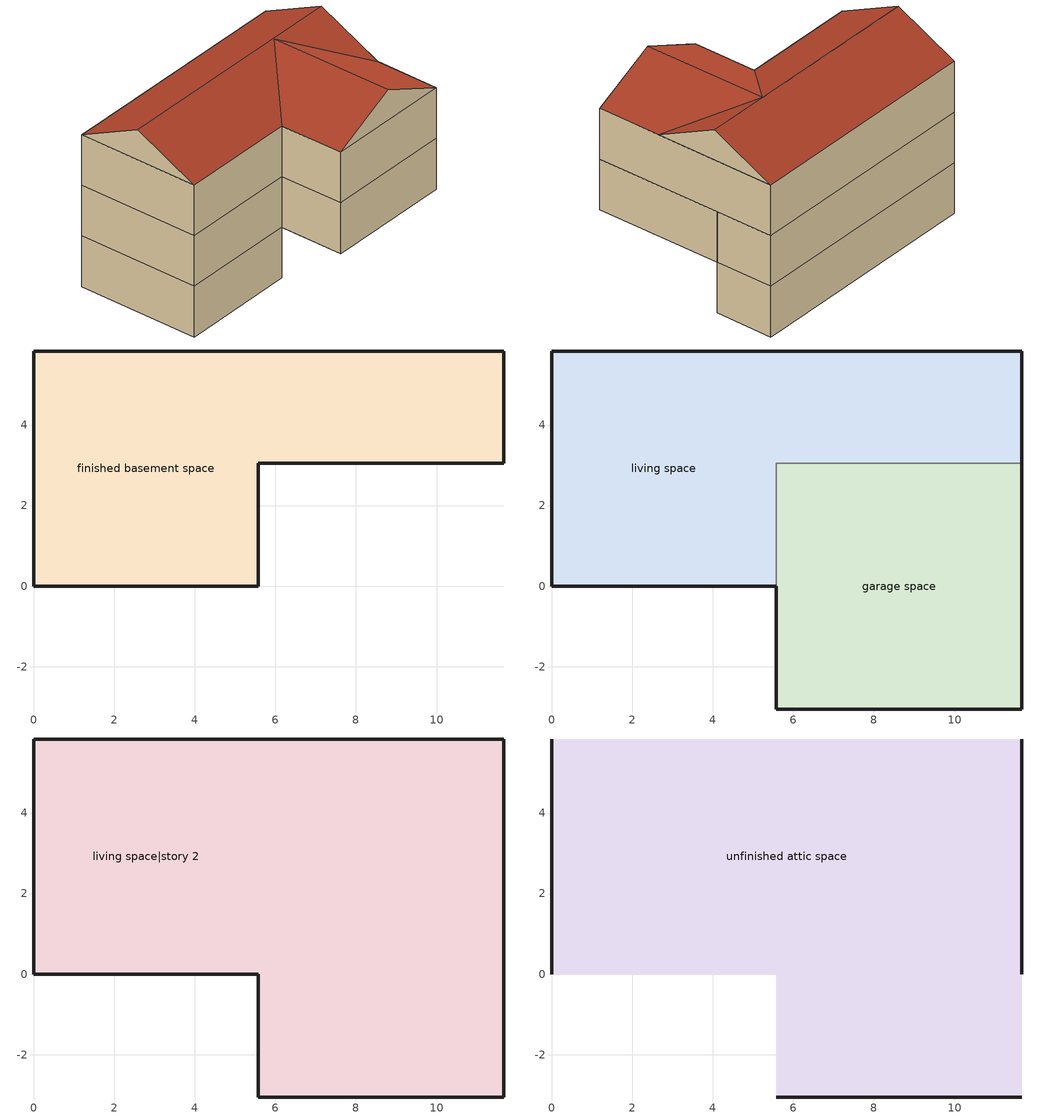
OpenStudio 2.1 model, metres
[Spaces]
finished basement space
 floor ground: 0,0 0,5.84 11.67,5.84 11.67,3.05 5.58,3.05 5.58,0 z-2.44
 wall ground: 0,5.84 0,0 5.58,0 5.58,3.05 11.67,3.05 11.67,5.84 0,5.84 z-2.44:0
garage space
 floor ground: 5.58,-3.05 5.58,3.05 11.67,3.05 11.67,-3.05 z0
 wall outside: 5.58,0 5.58,-3.05 11.67,-3.05 11.67,3.05 z0:2.44
 wall to living space: 11.67,3.05 5.58,3.05 5.58,0 z0:2.44
living space
 floor to finished basement space: 0,0 0,5.84 11.67,5.84 11.67,3.05 5.58,3.05 5.58,0 z0
 wall outside: 11.67,3.05 11.67,5.84 0,5.84 0,0 5.58,0 z0:2.44
living space|story 2
 floor to living space: 11.67,5.84 11.67,3.05 5.58,3.05 5.58,0 0,0 0,5.84 z2.44
 floor to garage space: 11.67,3.05 11.67,-3.05 5.58,-3.05 5.58,3.05 z2.44
 wall outside: 0,5.84 0,0 5.58,0 5.58,-3.05 11.67,-3.05 11.67,5.84 0,5.84 z2.44:4.88
unfinished attic space
 floor to living space|story 2: 11.67,5.84 11.67,0 0,0 0,5.84 z4.88; 5.58,-3.05 5.58,0 11.67,0 11.67,-3.05 z4.88
 wall outside: 0,2.92,6.34 0,5.84,4.88 0,0,4.88; 11.67,2.92,6.34 11.67,0,4.88 11.67,5.84,4.88; 5.58,-3.05,4.88 11.67,-3.05,4.88 8.62,-3.05,6.33
 roof outside: 11.67,2.92,6.34 0,2.92,6.34 0,0,4.88 11.67,0,4.88; 0,2.92,6.34 11.67,2.92,6.34 11.67,5.84,4.88 0,5.84,4.88; 5.58,0,4.88 5.58,-3.05,4.88 8.62,-3.05,6.33 8.62,2.9,6.33; 11.67,0,4.88 8.62,2.9,6.33 8.62,-3.05,6.33 11.67,-3.05,4.88
[Building]
Building: Standards Number of Stories=3; Standards Number of Above Ground Stories=2; Standards Building Type=singlefamilydetached; Standards Number of Living Units=1
[ThermalZone] Use Ideal Air Loads=No
living zone; garage zone; unfinished attic zone; finished basement zone
[Sizing:Zone] Zone Cooling Design Supply Air Temperature Input Method=SupplyAirTemperature; Zone Cooling Design Supply Air Temperature {C}=14; Zone Cooling Design Supply Air Temperature Difference {deltaC}=11.11; Zone Heating Design Supply Air Temperature Input Method=SupplyAirTemperature; Zone Heating Design Supply Air Temperature {C}=40; Zone Heating Design Supply Air Temperature Difference {deltaC}=11.11; Zone Cooling Design Supply Air Humidity Ratio {kg-H2O/kg-air}=0.0085; Zone Heating Design Supply Air Humidity Ratio {kg-H2O/kg-air}=0.008; Cooling Design Air Flow Method=DesignDay; Heating Design Air Flow Method=DesignDay; Account for Dedicated Outdoor Air System=No; Dedicated Outdoor Air System Control Strategy=NeutralSupplyAir; Dedicated Outdoor Air Low Setpoint Temperature for Design {C}=autosize; Dedicated Outdoor Air High Setpoint Temperature for Design {C}=autosize
living zone; garage zone; unfinished attic zone; finished basement zone
[Space] Building Unit=unit 1
Name | Thermal Zone
garage space | garage zone
living space; living space|story 2 | living zone
unfinished attic space | unfinished attic zone
finished basement space | finished basement zone
[BuildingUnit]
unit 1: Building Unit Type=Residential; Building Unit Feature Name 1=NumberOfBedrooms; Building Unit Feature Data Type 1=Integer; Building Unit Feature Value 1=3; Building Unit Feature Name 2=NumberOfBathrooms; Building Unit Feature Data Type 2=Double; Building Unit Feature Value 2=2
[ElectricEquipment:Definition]
residential clothes dryer electric: Design Level Calculation Method=EquipmentLevel; Design Level {W}=20.7156; Fraction Latent=0; Fraction Radiant=0.6; Fraction Lost=0
[ElectricEquipment]
residential clothes dryer electric: Electric Equipment Definition=residential clothes dryer electric; Space or SpaceType=living space; Schedule=residential clothes dryer propane schedule
[OtherEquipment:Definition]
residential clothes dryer propane: Design Level Calculation Method=EquipmentLevel; Design Level {W}=275.222; Fraction Latent=0.05; Fraction Radiant=0.06; Fraction Lost=0.85
[OtherEquipment]
residential clothes dryer propane: Other Equipment Definition=residential clothes dryer propane; Space or SpaceType=living space; Schedule=residential clothes dryer propane schedule; Fuel Type=PropaneGas
[Schedule:Ruleset]
residential clothes dryer propane schedule: Default Day Schedule=Schedule Day 1; Summer Design Day Schedule=residential clothes dryer propane schedule summer 1; Winter Design Day Schedule=residential clothes dryer propane schedule winter 1
[Schedule:Day]
Schedule Day 1: 24, 0, 0
residential clothes dryer propane schedule weekday1; residential clothes dryer propane schedule weekday2; residential clothes dryer propane schedule weekday3; residential clothes dryer propane schedule weekday4; residential clothes dryer propane schedule weekday5; residential clothes dryer propane schedule weekday6; residential clothes dryer propane schedule weekday7; residential clothes dryer propane schedule weekday8; residential clothes dryer propane schedule weekday9; residential clothes dryer propane schedule weekday10; residential clothes dryer propane schedule weekday11; residential clothes dryer propane schedule weekday12; residential clothes dryer propane schedule summer 1; residential clothes dryer propane schedule winter 1: 1, 0, 0.100913, 2, 0, 0.0605475, 3, 0, 0.040365, 4, 0, 0.0201825, 5, 0, 0.040365, 6, 0, 0.0605475, 7, 0, 0.16146, 8, 0, 0.32292, 9, 0, 0.48438, 10, 0, 0.686205, 11, 0, 0.787118, 12, 0, 0.817391, 13, 0, 0.746753, 14, 0, 0.676114, 15, 0, 0.575201, 16, 0, 0.615566, 17, 0, 0.555019, 18, 0, 0.544928, 19, 0, 0.514654, 20, 0, 0.514654, 21, 0, 0.524745, 22, 0, 0.544928, 23, 0, 0.444015, 24, 0, 0.24219
residential clothes dryer propane schedule weekend1; residential clothes dryer propane schedule weekend2; residential clothes dryer propane schedule weekend3; residential clothes dryer propane schedule weekend4; residential clothes dryer propane schedule weekend5; residential clothes dryer propane schedule weekend6; residential clothes dryer propane schedule weekend7; residential clothes dryer propane schedule weekend8; residential clothes dryer propane schedule weekend9; residential clothes dryer propane schedule weekend10; residential clothes dryer propane schedule weekend11; residential clothes dryer propane schedule weekend12: 1, 0, 0.123457, 2, 0, 0.0740741, 3, 0, 0.0493827, 4, 0, 0.0246914, 5, 0, 0.0493827, 6, 0, 0.0740741, 7, 0, 0.197531, 8, 0, 0.395062, 9, 0, 0.592593, 10, 0, 0.839506, 11, 0, 0.962963, 12, 0, 1, 13, 0, 0.91358, 14, 0, 0.82716, 15, 0, 0.703704, 16, 0, 0.753086, 17, 0, 0.679012, 18, 0, 0.666667, 19, 0, 0.62963, 20, 0, 0.62963, 21, 0, 0.641975, 22, 0, 0.666667, 23, 0, 0.54321, 24, 0, 0.296296
[Schedule:Rule] Schedule Ruleset=residential clothes dryer propane schedule; Date Specification Type=DateRange; Start Day=1
Name | Rule Order | Day Schedule | Apply Sunday | Apply Monday | Apply Tuesday | Apply Wednesday | Apply Thursday | Apply Friday | Apply Saturday | Start Month | End Month | End Day
residential clothes dryer propane schedule weekday ruleset1 | 23 | residential clothes dryer propane schedule weekday1 | No | Yes | Yes | Yes | Yes | Yes | No | 1 | 1 | 31
residential clothes dryer propane schedule weekend ruleset1 | 22 | residential clothes dryer propane schedule weekend1 | Yes | No | No | No | No | No | Yes | 1 | 1 | 31
residential clothes dryer propane schedule weekday ruleset2 | 21 | residential clothes dryer propane schedule weekday2 | No | Yes | Yes | Yes | Yes | Yes | No | 2 | 2 | 28
residential clothes dryer propane schedule weekend ruleset2 | 20 | residential clothes dryer propane schedule weekend2 | Yes | No | No | No | No | No | Yes | 2 | 2 | 28
residential clothes dryer propane schedule weekday ruleset3 | 19 | residential clothes dryer propane schedule weekday3 | No | Yes | Yes | Yes | Yes | Yes | No | 3 | 3 | 31
residential clothes dryer propane schedule weekend ruleset3 | 18 | residential clothes dryer propane schedule weekend3 | Yes | No | No | No | No | No | Yes | 3 | 3 | 31
residential clothes dryer propane schedule weekday ruleset4 | 17 | residential clothes dryer propane schedule weekday4 | No | Yes | Yes | Yes | Yes | Yes | No | 4 | 4 | 30
residential clothes dryer propane schedule weekend ruleset4 | 16 | residential clothes dryer propane schedule weekend4 | Yes | No | No | No | No | No | Yes | 4 | 4 | 30
residential clothes dryer propane schedule weekday ruleset5 | 15 | residential clothes dryer propane schedule weekday5 | No | Yes | Yes | Yes | Yes | Yes | No | 5 | 5 | 31
residential clothes dryer propane schedule weekend ruleset5 | 14 | residential clothes dryer propane schedule weekend5 | Yes | No | No | No | No | No | Yes | 5 | 5 | 31
residential clothes dryer propane schedule weekday ruleset6 | 13 | residential clothes dryer propane schedule weekday6 | No | Yes | Yes | Yes | Yes | Yes | No | 6 | 6 | 30
residential clothes dryer propane schedule weekend ruleset6 | 12 | residential clothes dryer propane schedule weekend6 | Yes | No | No | No | No | No | Yes | 6 | 6 | 30
residential clothes dryer propane schedule weekday ruleset7 | 11 | residential clothes dryer propane schedule weekday7 | No | Yes | Yes | Yes | Yes | Yes | No | 7 | 7 | 31
residential clothes dryer propane schedule weekend ruleset7 | 10 | residential clothes dryer propane schedule weekend7 | Yes | No | No | No | No | No | Yes | 7 | 7 | 31
residential clothes dryer propane schedule weekday ruleset8 | 9 | residential clothes dryer propane schedule weekday8 | No | Yes | Yes | Yes | Yes | Yes | No | 8 | 8 | 31
residential clothes dryer propane schedule weekend ruleset8 | 8 | residential clothes dryer propane schedule weekend8 | Yes | No | No | No | No | No | Yes | 8 | 8 | 31
residential clothes dryer propane schedule weekday ruleset9 | 7 | residential clothes dryer propane schedule weekday9 | No | Yes | Yes | Yes | Yes | Yes | No | 9 | 9 | 30
residential clothes dryer propane schedule weekend ruleset9 | 6 | residential clothes dryer propane schedule weekend9 | Yes | No | No | No | No | No | Yes | 9 | 9 | 30
residential clothes dryer propane schedule weekday ruleset10 | 5 | residential clothes dryer propane schedule weekday10 | No | Yes | Yes | Yes | Yes | Yes | No | 10 | 10 | 31
residential clothes dryer propane schedule weekend ruleset10 | 4 | residential clothes dryer propane schedule weekend10 | Yes | No | No | No | No | No | Yes | 10 | 10 | 31
residential clothes dryer propane schedule weekday ruleset11 | 3 | residential clothes dryer propane schedule weekday11 | No | Yes | Yes | Yes | Yes | Yes | No | 11 | 11 | 30
residential clothes dryer propane schedule weekend ruleset11 | 2 | residential clothes dryer propane schedule weekend11 | Yes | No | No | No | No | No | Yes | 11 | 11 | 30
residential clothes dryer propane schedule weekday ruleset12 | 1 | residential clothes dryer propane schedule weekday12 | No | Yes | Yes | Yes | Yes | Yes | No | 12 | 12 | 31
residential clothes dryer propane schedule weekend ruleset12 | 0 | residential clothes dryer propane schedule weekend12 | Yes | No | No | No | No | No | Yes | 12 | 12 | 31
